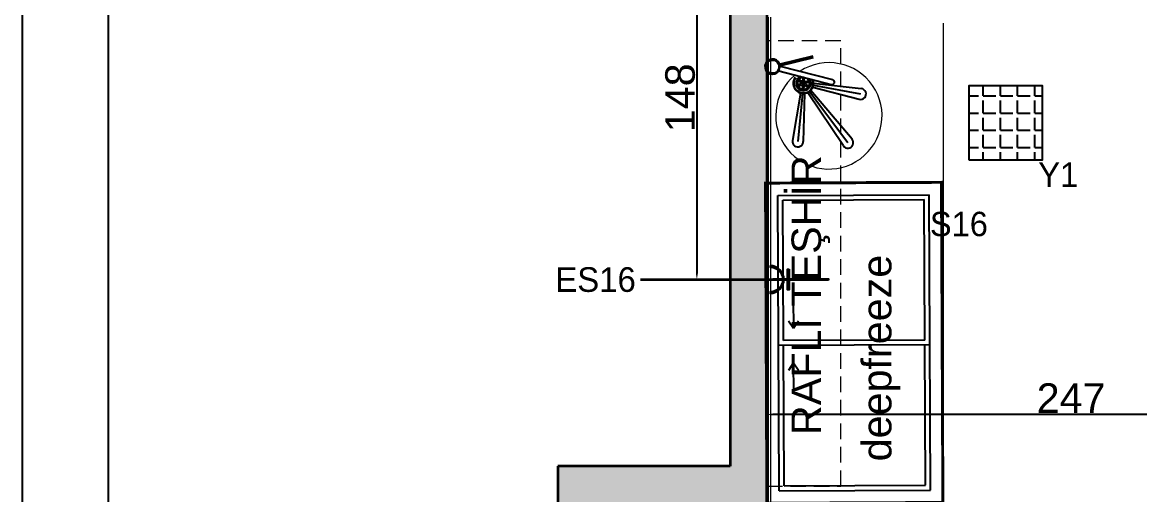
# Model space of a CAD drawing. Header units: millimetres. Extents: x 30084 to 42641, y -1284 to 1636.
# Drawn here: x 34345.4 to 34799.4, y 218.4 to 410.1 of the extents above; entities that cross this region are included whole.
import ezdxf
from ezdxf.enums import TextEntityAlignment as Align

# ---------------------------------------------------------------- set-up
doc = ezdxf.new("R2010")
doc.units = ezdxf.units.MM
doc.linetypes.add('DASHED2', pattern=[9.524999999999995, 6.349999999999998, -3.174999999999998])
doc.layers.add('ELEKTRİK', color=10, linetype='Continuous')
doc.layers.add('S2000-025 Antet', color=7, linetype='Continuous')
for name, color, linetype, lineweight in [('ELK', 1, 'Continuous', 35), ('END.MUTFAK', 135, 'Continuous', 25), ('MAK', 235, 'Continuous', 25), ('no3_ahsap gorunus arka kalın', 43, 'Continuous', 15), ('no3_duvar kaplama', 8, 'Continuous', 0), ('no3_duvar mevcut', 4, 'Continuous', 35), ('no3_paslanmaz gorunus on', 163, 'Continuous', 15), ('no3_yazı tefriş', 152, 'Continuous', 0), ('no3_ölçü sıhhi tesisat', 252, 'Continuous', 0), ('t_mutfak tefris', 203, 'Continuous', 20), ('t_tarama', 252, 'Continuous', 25)]:
    doc.layers.add(name, color=color, linetype=linetype, lineweight=lineweight)
doc.styles.add('20', font='GOTHIC.TTF', dxfattribs={"height": 10})
doc.styles.get("Standard").update_dxf_attribs({"font": 'arial.ttf'})
doc.styles.add('TAKSİM', font='GOTHIC.TTF', dxfattribs={"height": 20})
doc.dimstyles.new('ISO-25', dxfattribs={"dimtxt": 12, "dimasz": 2.5, "dimexe": 1.25, "dimexo": 0.625, "dimtad": 1, "dimdec": 0, "dimtxsty": 'Standard', "dimcen": 2.5, "dimadec": 0, "dimazin": 0, "dimtfac": 1, "dimtdec": 0, "dimtmove": 0, "dimatfit": 3, "dimfxl": 1, "dimarcsym": 0})

# ---------------------------------------------------------------- blocks, each defined once
blk = doc.blocks.new('kkss')
at = {"layer": 't_mutfak tefris'}
blk.add_arc((7028.349712119889, 1395.457275016672), 18.00000000138131, 172.942975978148, 165.9121272625639, dxfattribs=at)
at = {"layer": 't_tarama'}
for p, q in [((7017.004719643902, 1399.990528702337), (7030.063068226616, 1409.687907960623)), ((7017.431907524562, 1399.44968390312), (7031.161781224226, 1408.208397163642)), ((7004.128224231223, 1396.734862307742), (7010.644278803327, 1406.693970597396)), ((7004.558580026776, 1396.453288720225), (7011.074634598881, 1406.412397009879)), ((7004.817839509534, 1396.54428523823), (7020.908412948764, 1405.27243423808)), ((7017.742295497504, 1398.834328811749), (7032.040320942911, 1406.588430987396)), ((7005.635224160553, 1395.037415023869), (7021.725797599782, 1403.76556402372)), ((7013.62716992972, 1397.700965479113), (7012.581664530931, 1397.562671010368)), ((7013.683369789629, 1397.276094857448), (7012.637864390838, 1397.137800388703)), ((7013.826904028888, 1398.184002276372), (7013.184384806279, 1399.020289277178)), ((7014.166752850606, 1398.445108093542), (7013.524233627995, 1399.281395094348)), ((7014.001824877444, 1396.861601654899), (7013.598838701259, 1395.887020185348)), ((7014.397873559065, 1396.697836850404), (7013.994887382884, 1395.723255380853)), ((7014.82216911604, 1397.929544442053), (7014.156204153725, 1397.417883625303)), ((7014.92661144292, 1397.793604913355), (7014.260646480606, 1397.281944096603)), ((7014.684942037579, 1398.513651688253), (7015.087928213761, 1399.488233157804)), ((7014.916062746045, 1396.766380445115), (7015.558581968648, 1395.930093444309)), ((7015.080990719205, 1398.349886883757), (7015.483976895386, 1399.324468353308)), ((7015.255911567758, 1397.027486262284), (7015.898430790367, 1396.191199261479)), ((7015.399445807016, 1397.935393681208), (7016.444951205811, 1398.073688149954)), ((7015.455645666923, 1397.510523059544), (7016.501151065714, 1397.648817528289)), ((7017.731369442862, 1396.349063423442), (7038.772792926626, 1391.482006608359)), ((7017.918255298708, 1397.012445861449), (7039.219498787814, 1393.269903787366)), ((7017.96868880589, 1397.699802423606), (7039.408985601433, 1395.102993309641)), ((7016.044292950766, 1394.524115112356), (7025.015043455202, 1380.956312503907)), ((7016.630254335872, 1394.886953695344), (7026.552275389237, 1381.972698468918)), ((7017.13180918026, 1395.3596537273), (7027.930397053452, 1383.196178394171))]:
    blk.add_line(p, q, dxfattribs=at)
for centre, radius in [((7003.042869436806, 1394.606347238769), 2.228571428742272), ((7014.541407798321, 1397.605744269329), 0.428571428604317)]:
    blk.add_circle(centre, radius, dxfattribs=at)
for centre, radius, start, end in [((7031.161781224226, 1408.208397163642), 1.842857142998562, 298.4718531418995, 126.5982854932544), ((7021.317105274273, 1404.5189991309), 0.857142857208634, 298.4771154400198, 118.4771154400198), ((7014.541407798321, 1397.605744269329), 3.428571428834535, 188.2330633561149, 63.93554893887404), ((7014.541407798321, 1397.605744269329), 3.257142857392809, 188.381013786226, 66.11322767585372), ((7014.541407798321, 1397.605744269329), 2.485714285905038, 180.4198855851567, 81.62199668074845), ((7003.042869436806, 1394.606347238769), 2.571428571625805, 62.54321204791252, 7.693555841068303), ((7003.042869436806, 1394.606347238769), 2.485714285905018, 62.74181402118273, 50.86626911713868), ((7003.042869436806, 1394.606347238769), 2.31428571446335, 65.0172522711149, 48.59083086684744), ((7004.056498265298, 1396.781791238995), 0.0857142857208634, 245.0172522711149, 326.8040415662117), ((7004.630305992701, 1396.406359788972), 0.0857142857208634, 146.8040415662117, 228.5908308668475), ((7003.042869436806, 1394.606347238769), 2.571428571625805, 49.26067503621564, 51.06487109138804), ((7004.776970276984, 1396.619628748947), 0.0857142857208634, 229.2606750362156, 298.4771154400198), ((7014.541407798321, 1397.605744269329), 2.485714285905038, 155.3322341991779, 180.4198855851567), ((7012.570424558951, 1397.647645134701), 0.0857142857208634, 178.7821402382908, 277.5350693189539), ((7014.541407798321, 1397.605744269329), 2.057142857300721, 136.28799839326, 178.7821402382908), ((7012.649104362818, 1397.05282626437), 0.0857142857208634, 97.53506931895394, 196.287998392624), ((7014.541407798321, 1397.605744269329), 2.057142857300721, 196.287998392624, 238.7821402416857), ((7013.116415041934, 1398.968068113744), 0.0857142857208634, 37.53506931787507, 136.28799839326), ((7013.592203392338, 1399.333616257782), 0.0857142857208634, 196.6585445011863, 217.535069317875), ((7013.61592995774, 1397.785939603446), 0.0857142857208634, 277.5350693189539, 348.9820647791299), ((7013.694609761613, 1397.191120733115), 0.0857142857208634, 26.08807385200676, 97.53506931895394), ((7014.541407798321, 1397.605744269329), 0.857142857208634, 146.0880738518753, 168.9820647791299), ((7014.541407798321, 1397.605744269329), 0.857142857208634, 206.0880738520067, 228.9820647826313), ((7013.758934264543, 1398.131781112938), 0.0857142857208634, 326.0880738518753, 37.53506931787507), ((7013.922615141116, 1396.894354615798), 0.0857142857208634, 337.5350693157623, 48.98206478263129), ((7014.541407798321, 1397.605744269329), 2.057142857300721, 76.28799839628982, 103.6839025221971), ((7014.234722614948, 1398.497329256976), 0.0857142857208634, 217.535069317875, 288.982064784302), ((7014.541407798321, 1397.605744269329), 0.857142857208634, 86.08807385575571, 108.9820647843019), ((7014.477083295391, 1396.665083889505), 0.0857142857208634, 86.08807385575571, 157.5350693157624), ((7014.541407798321, 1397.605744269329), 0.857142857208634, 266.0880738557557, 288.982064784302), ((7014.605732301254, 1398.546404649151), 0.0857142857208634, 266.0880738557557, 337.5350693157623), ((7014.848092981698, 1396.714159281681), 0.0857142857208634, 37.53506931787507, 108.9820647843019), ((7015.008718477439, 1399.520986118703), 0.0857142857208634, 337.5350693157623, 76.28799839628982), ((7015.160200455529, 1398.317133922858), 0.0857142857208634, 157.5350693157624, 228.9820647826313), ((7014.541407798321, 1397.605744269329), 0.857142857208634, 26.08807385200676, 48.98206478263129), ((7015.323881332104, 1397.079707425719), 0.0857142857208634, 146.0880738518753, 217.535069317875), ((7014.541407798321, 1397.605744269329), 0.857142857208634, 326.0880738518753, 348.9820647791299), ((7015.388205835035, 1398.020367805542), 0.0857142857208634, 206.0880738520067, 277.5350693189539), ((7015.466885638903, 1397.425548935211), 0.0857142857208634, 97.53506931895394, 168.9820647791299), ((7015.563186631712, 1399.291715392409), 0.0857142857208634, 58.78214024168578, 157.5350693157624), ((7014.541407798321, 1397.605744269329), 2.057142857300721, 16.28799839262402, 58.78214024168578), ((7014.541407798321, 1397.605744269329), 2.057142857300721, 316.2879983932601, 358.7821402382907), ((7016.433711233825, 1398.158662274287), 0.0857142857208634, 277.5350693189539, 16.28799839262402), ((7016.512391037697, 1397.563843403956), 0.0857142857208634, 358.7821402382907, 97.53506931895394), ((7005.676093393105, 1394.962071513151), 0.0857142857208634, 118.4771154400198, 187.6935558410683), ((7013.519628964936, 1395.919773146247), 0.0857142857208634, 238.7821402416857, 337.5350693157623), ((7014.07409711921, 1395.690502419954), 0.0857142857208634, 157.5350693157624, 256.2879983962899), ((7014.541407798321, 1397.605744269329), 2.057142857300721, 256.2879983962899, 298.7821402407756), ((7015.490612204307, 1395.877872280874), 0.0857142857208634, 298.7821402407756, 37.53506931787507), ((7015.966400554713, 1396.243420424912), 0.0857142857208634, 217.535069317875, 316.2879983932601), ((7039.283744673444, 1393.186282944415), 1.842857142998562, 255.9718531446849, 84.0982854956963), ((7026.552275389237, 1381.972698468918), 1.842857142998562, 213.4718531406432, 41.59828549355917)]:
    blk.add_arc(centre, radius, start, end, dxfattribs=at)
blk = doc.blocks.new('A$C1F131366')
at = {"layer": 'END.MUTFAK', "ltscale": 25}
for p, q in [((-33.39417589227378, -54.52590016130853, 4.14634219221e-05), (-33.38799393564114, 16.97409957144191, 4.14634219221e-05)), ((96.60582362182323, -54.53714008245879, 4.14634219221e-05), (96.61200557845586, 16.96285965029346, 4.14634219221e-05)), ((-28.39374360629881, -49.52633248465645, 4.14634219221e-05), (-28.38842625898542, 11.97366728547058, 4.14634219221e-05)), ((-28.38842625898542, 11.97366728547058, 4.14634219221e-05), (91.61157329248087, 11.96329197364139, 4.14634219221e-05)), ((-26.39357069191465, -47.52650541399635, 4.14634219221e-05), (-26.38859918832896, 9.97349437108278, 4.14634219221e-05)), ((-26.38859918832896, 9.97349437108278, 4.14634219221e-05), (30.61140059861646, 9.968566097963047, 4.14634219221e-05)), ((30.61157352048031, 11.96856609048882, 4.14634219221e-05), (30.60625617316691, -49.53143367964004, 4.14634219221e-05)), ((32.61140059115132, 9.968393176099195, 4.14634219221e-05), (32.60642908756563, -47.53160660897992, 4.14634219221e-05)), ((32.61140059115132, 9.968393176099195, 4.14634219221e-05), (89.61140037809673, 9.963464902979467, 4.14634219221e-05)), ((89.60642887451107, -47.53653488209964, 4.14634219221e-05), (89.61140037809673, 9.963464902979467, 4.14634219221e-05)), ((91.6062559451675, -49.53670779648746, 4.14634219221e-05), (91.61157329248087, 11.96329197364139, 4.14634219221e-05)), ((11.62562786889612, -43.44389306759332, 4.14634219221e-05), (23.62562782404712, -43.44493059877641, 4.14634219221e-05)), ((20.62545491338824, -45.44467120850458, 4.14634219221e-05), (23.62562782404712, -43.44493059877641, 4.14634219221e-05)), ((23.62562782404712, -43.44493059877641, 4.14634219221e-05), (20.62580075711594, -41.44467122345486, 4.14634219221e-05)), ((37.62562777171843, -43.44614105182336, 4.14634219221e-05), (40.62580068236274, -41.44640044209336, 4.14634219221e-05)), ((49.62562772685487, -43.44717858300645, 4.14634219221e-05), (37.62562777171843, -43.44614105182336, 4.14634219221e-05)), ((40.62545483863504, -45.44640042714307, 4.14634219221e-05), (37.62562777171843, -43.44614105182336, 4.14634219221e-05)), ((-26.39357069191465, -47.52650541399635, 4.14634219221e-05), (30.60642909503076, -47.53143368711607, 4.14634219221e-05)), ((32.60642908756563, -47.53160660897992, 4.14634219221e-05), (89.60642887451107, -47.53653488209964, 4.14634219221e-05))]:
    blk.add_line(p, q, dxfattribs=at)
at = {"layer": 'END.MUTFAK', "ltscale": 25, "const_width": 1.199999999999999, "elevation": 4.14634219221e-05}
blk.add_lwpolyline([(-33.38799393564114, 16.97409957144191), (96.60582362182323, 16.97409957144191), (96.60582362182323, -54.53714008245879), (-33.38799393564114, -54.53714008245879)], close=True, dxfattribs=at)
at = {"layer": 'MAK'}
for p, q in [((-33.38799393564114, 16.97409957144191, 4.14634219221e-05), (96.61200557845586, 16.96285965029346, 4.14634219221e-05)), ((-28.39374360629881, -49.52633248465645, 4.14634219221e-05), (91.6062559451675, -49.53670779648746, 4.14634219221e-05))]:
    blk.add_line(p, q, dxfattribs=at)
blk = doc.blocks.new('girişkat duvarlarım')
at = {"layer": 'no3_duvar kaplama'}
h = blk.add_hatch(color=251, dxfattribs=at)
h.dxf.hatch_style = 1
h.paths.add_polyline_path([(35924.39144437919, 339.7695345620627), (35853.39144437919, 339.7695345620627), (35853.39144437919, 536.0155063898128), (36055.39144437919, 536.0155063898128), (36055.39144437919, 424.7695345620627), (35946.39144437919, 424.7695345620627), (35946.39144437918, 497.7695345620627), (35853.39144437917, 497.7695345620627), (35853.39144437919, 414.7695345620627), (35863.39144437919, 414.7695345620632), (35863.39144437919, 487.7906673620637), (35936.39144437919, 487.7695345620627), (35936.39144437919, 414.7695345620632), (36055.39144437919, 414.7695345620627), (36065.39144437919, 414.7695345620627), (36065.39144437917, 546.0155063898128), (35856.78306343341, 546.0155063898128), (35856.78306343341, 913.0155063898128), (36572.78306343341, 913.0155063898128), (36572.78306343342, 561.0155063898123), (36591.17468248763, 561.0155063898123), (36591.17468248762, 931.4071254440278), (35838.39144437919, 931.4071254440278), (35838.39144437919, 324.7695345620627), (35909.39144437919, 324.7695345620627), (35909.39144437919, -127.9844936101872), (35839.39144437919, -127.9844936101872), (35839.39144437919, -223.9844936101872), (35729.39144437919, -223.9844936101872), (35729.39144437919, -537.9844936101849), (35740.39144437919, -537.9844936101849), (35740.39144437919, -238.9844936101872), (35854.39144437919, -238.9844936101872), (35854.39144437919, -142.9844936101872), (35924.39144437919, -142.9844936101872)])
for points in [[(35924.89219254141, 54.3613022864493), (35924.89219254141, -143.4844936101873), (35854.89144437919, -143.4844936101873), (35854.89144437919, -239.4844936101873), (35740.89144437919, -239.4844936101873), (35740.89144437919, -537.4844936101849), (35765.89144437919, -537.4844936101849), (35765.89144437919, -568.0524516421823)], [(35925.89219254141, 54.3613022864493), (35925.89219254141, -144.4844936101873), (35855.89144437919, -144.4844936101873), (35855.89144437919, -240.4844936101873), (35741.89144437919, -240.4844936101873), (35741.89144437919, -536.4844936101849), (35766.89144437919, -536.4844936101849), (35766.89144437919, -568.0524516421823)]]:
    blk.add_lwpolyline(points, dxfattribs=at)
at = {"layer": 'no3_duvar mevcut'}
for p, q in [((35924.39144437919, 339.7695345620627), (35924.39144437919, -142.9844936101873)), ((35909.39144437919, 324.7695345620627), (35909.39144437919, -127.9844936101873)), ((35909.39144437919, -127.9844936101873), (35839.39144437919, -127.9844936101873)), ((35839.39144437919, -127.9844936101873), (35839.39144437919, -223.9844936101873))]:
    blk.add_line(p, q, dxfattribs=at)
blk = doc.blocks.new('A$C50025146')
at = {"layer": 'ELEKTRİK'}
for points in [[(16.0258407970905, 9.846670621633166), (16.5885051934838, 9.846670621633166), (16.5885051934838, 1.406704675742731), (16.0258407970905, 1.406704675742731)], [(6.940050297998823e-05, 5.345355450490388), (6.940050297998823e-05, 5.908019846885509), (22.50664525620232, 5.908019846885509), (22.50664525620232, 5.345355450490388)]]:
    blk.add_hatch(color=256, dxfattribs=at).paths.add_polyline_path(points)
h = blk.add_hatch(color=256, dxfattribs=at)
edge = h.paths.add_edge_path()
edge.add_line((23.70435837441619, 11.25333161261187), (23.70435837441619, 10.69066721622039))
edge.add_ellipse((23.70435837441619, 5.626687648689767), major_axis=(3.580774291992597, -3.580774291992606), ratio=0.9999999999999413, start_angle=134.9999999999983, end_angle=314.9999999999983)
edge.add_line((23.70435837441619, 0.5627080811555061), (23.70435837441619, 4.368476402305532e-05))
edge.add_ellipse((23.70435837441619, 5.626687648689767), major_axis=(3.978638102213783, 3.978638102213774), ratio=0.9999999999999128, start_angle=45.0000000000025, end_angle=225.0000000000025, ccw=False)
for points, elevation in [([(16.0258407970905, 1.406704675742731), (16.0258407970905, 9.846670621633166), (16.5885051934838, 9.846670621633166), (16.5885051934838, 1.406704675742731)], 4.791194770819646e-08), ([(6.940050297998823e-05, 5.908019846885509), (22.50664525620232, 5.908019846885509), (22.50664525620232, 5.345355450490388), (6.940050297998823e-05, 5.345355450490388)], 4.794507297291503e-08)]:
    blk.add_lwpolyline(points, close=True, dxfattribs=dict(at, elevation=elevation))
at = {"layer": 'ELEKTRİK', "elevation": 4.798666618537076e-08}
blk.add_lwpolyline([(23.70435837441437, 4.368476402305532e-05), (23.70435837441619, 0.5627080811555061, -0.9999999999999944), (23.70435837441619, 10.69066721622039), (23.70435837441619, 11.25333161261187, 0.9999999999999944)], format="xyb", close=True, dxfattribs=at)
blk = doc.blocks.new('*D129')
at = {"layer": 'Defpoints', "color": 0, "transparency": 16777216}
for p in [(34626.59913346954, 453.2849446561765, -2.554702877087681e-05), (34619.4662957445, 305.7471518945774), (34626.59913346954, 305.7471518945774, -2.554702877087681e-05)]:
    blk.add_point(p, dxfattribs=at)
at = {"layer": 'no3_duvar mevcut', "color": 0, "linetype": 'Continuous', "lineweight": -2, "transparency": 16777216}
for p, q in [((34623.46629574447, 453.2849446561765), (34618.2162957445, 453.2849446561765)), ((34623.46629574447, 305.7471518945774), (34618.2162957445, 305.7471518945774))]:
    blk.add_line(p, q, dxfattribs=at)
at = {"layer": 'no3_duvar mevcut', "color": 0, "lineweight": -2, "transparency": 16777216}
blk.add_line((34619.4662957445, 450.7849446561765), (34619.4662957445, 308.2471518945774), dxfattribs=at)
at = {"layer": 'no3_duvar mevcut', "color": 0, "transparency": 16777216}
for points in [[(34619.04962907783, 450.7849446561765), (34619.88296241116, 450.7849446561765), (34619.4662957445, 453.2849446561765)], [(34619.04962907783, 308.2471518945774), (34619.88296241116, 308.2471518945774), (34619.4662957445, 305.7471518945774)]]:
    blk.add_solid(points, dxfattribs=at)
at = {"layer": 'no3_duvar mevcut', "color": 0, "transparency": 16777216, "insert": (34612.71441989184, 379.5160482753826), "char_height": 12, "attachment_point": 5, "rotation": 90}
blk.add_mtext('148', dxfattribs=at)
blk = doc.blocks.new('*D144')
at = {"layer": 'Defpoints', "color": 0, "transparency": 16777216}
for p in [(34647.94838356592, 312.2750059586442, 2.973980183627173e-07), (34895.1749733327, 308.6667255259318), (34647.94838356592, 250.9601749830773)]:
    blk.add_point(p, dxfattribs=at)
at = {"layer": 'no3_duvar mevcut', "color": 0, "linetype": 'Continuous', "lineweight": -2, "transparency": 16777216}
for p, q in [((34647.94838356592, 254.9601749830773), (34647.94838356592, 249.7101749830773)), ((34895.1749733327, 254.9601749830773), (34895.1749733327, 249.7101749830773))]:
    blk.add_line(p, q, dxfattribs=at)
at = {"layer": 'no3_duvar mevcut', "color": 0, "lineweight": -2, "transparency": 16777216}
blk.add_line((34892.6749733327, 250.9601749830773), (34650.44838356592, 250.9601749830773), dxfattribs=at)
at = {"layer": 'no3_duvar mevcut', "color": 0, "transparency": 16777216}
for points in [[(34650.44838356592, 251.376841649744), (34650.44838356592, 250.5435083164107), (34647.94838356592, 250.9601749830773)], [(34892.6749733327, 251.376841649744), (34892.6749733327, 250.5435083164107), (34895.1749733327, 250.9601749830773)]]:
    blk.add_solid(points, dxfattribs=at)
at = {"layer": 'no3_duvar mevcut', "color": 0, "transparency": 16777216, "insert": (34771.56167844931, 257.6097315997212), "char_height": 12, "attachment_point": 5}
blk.add_mtext('247', dxfattribs=at)

msp = doc.modelspace()

# ---------------------------------------------------------------- hatches: boundary and pattern name
h = msp.add_hatch()
h.set_pattern_fill('ANGLE', color=256)
h.set_pattern_definition([(0, (26738.01742154608, 3209.226508902985), (0, 6.985), [5.08, -1.905]), (90, (26738.01742154608, 3209.226508902985), (-6.985, 4e-16), [5.08, -1.905])])
h.paths.add_polyline_path([(34759.99512098814, 384.3907187509205), (34729.99512098814, 384.3907187509205), (34729.99512098814, 354.3907187509205), (34759.99512098814, 354.3907187509205)])

# ---------------------------------------------------------------- linework, layer by layer
for points in [[(34380.36864931243, 1606.94695687476), (38370.15864411213, 1606.94695687476), (38370.15864411213, -1259.388998768335), (34380.36864931243, -1259.388998768335)], [(34729.99512098814, 354.3907187509205), (34759.99512098814, 354.3907187509205), (34759.99512098814, 384.3907187509205), (34729.99512098814, 384.3907187509205)]]:
    msp.add_lwpolyline(points, close=True)
at = {"layer": 'ELK', "color": 1}
msp.add_line((34596.60150435233, 305.7471518945702, -2.554701184440223e-05), (34656.59676258676, 305.7471518945847, -2.55470456973514e-05), dxfattribs=at)
at = {"layer": 'no3_ahsap gorunus arka kalın', "linetype": 'DASHED2', "elevation": 2.973980183627173e-07}
msp.add_lwpolyline([(34677.94875975372, 402.648436900751), (34647.94875975372, 402.648436900751), (34647.94800737812, 221.9015750165373), (34677.94962171941, 221.9015750165374)], close=True, dxfattribs=at)
at = {"layer": 'no3_paslanmaz gorunus on'}
msp.add_line((34719.76452078739, 153.7946050314933), (34719.76452078737, 409.84957874611), dxfattribs=at)
at = {"layer": 'S2000-025 Antet'}
msp.add_lwpolyline([(34345.36868178991, 1635.966001232112), (38380.15868178989, 1635.966001232112), (38380.15868178989, -1284.388998768335), (34345.36868178991, -1284.388998768335)], close=True, dxfattribs=at)

# ---------------------------------------------------------------- block references
at = {"layer": 'ELEKTRİK', "rotation": 180.000000000004}
msp.add_blockref('A$C50025146', (34672.95480967936, 311.3738395432545, -2.55949907703243e-05), dxfattribs=at)
at = {"layer": 'END.MUTFAK', "ltscale": 25, "xscale": -1, "rotation": 270.2519471338132}
msp.add_blockref('A$C1F131366', (34702.33780340076, 248.5290619288158, -4.14634219221e-05), dxfattribs=at)
at = {"layer": 'no3_duvar mevcut'}
msp.add_blockref('girişkat duvarlarım', (-1276.443437001075, 357.8860686267246), dxfattribs=at)
at = {"layer": 'no3_ölçü sıhhi tesisat', "xscale": 1.2, "yscale": 1.2, "zscale": 1.2, "rotation": 316.9897112494927}
msp.add_blockref('kkss', (27363.64791153618, 4900.801571261515, 2.973980199443483e-07), dxfattribs=at)

# ---------------------------------------------------------------- texts
at = {"style": 'TAKSİM'}
for s, p in [('Y1', (34758.22718728232, 343.3627661913845, -0.0008573750589092)), ('S16', (34714.18593796589, 323.3424549989281, -0.0008635203109835583))]:
    msp.add_text(s, height=9.9, dxfattribs=at).set_placement(p)
at = {"layer": 'ELK', "color": 1, "style": '20'}
msp.add_text('ES16', height=10, dxfattribs=at).set_placement((34578.31148586895, 300.7271240025755, -2.55469959659857e-05), align=Align.CENTER)
at = {"layer": 'no3_yazı tefriş', "extrusion": (-2.56536082521023e-07, 1.388080971656575e-07, 0.9999999999999576), "char_height": 12, "attachment_point": 4, "text_direction": (1.929128198975331e-15, 0.9999999999999905, -1.388080971656615e-07)}
for s, insert, width in [('RAFLI TEŞHİR', (34665.79915372741, 242.5837805743225, 9.631566756884411e-06), 221.1189837002236), ('deepfreeze', (34694.35137595843, 231.9184705220076, 1.616453787626421e-05), 102.1035243673756)]:
    msp.add_mtext(s, dxfattribs=dict(at, insert=insert, width=width))

# ---------------------------------------------------------------- dimensions: what is measured, and where the dimension line sits
at = {"layer": 'no3_duvar mevcut'}
dim = msp.add_linear_dim(base=(34619.4662957445, 305.7471518945774), p1=(34626.59913346954, 453.2849446561765, -2.554702877087681e-05), p2=(34626.59913346954, 305.7471518945774, -2.554702877087681e-05), angle=90, dimstyle='ISO-25', override={"dimtmove": 1, "dimfxl": 4, "dimfxlon": 1}, dxfattribs=at)
dim.commit()
dim.dimension.update_dxf_attribs({"geometry": '*D129', "text_midpoint": (34612.71441989184, 379.5160482753826)})
dim = msp.add_linear_dim(base=(34647.94838356592, 250.9601749830773), p1=(34895.1749733327, 308.6667255259318), p2=(34647.94838356592, 312.2750059586442, 2.973980183627173e-07), dimstyle='ISO-25', override={"dimfxl": 4, "dimfxlon": 1}, dxfattribs=at)
dim.commit()
dim.dimension.update_dxf_attribs({"geometry": '*D144', "text_midpoint": (34771.56167844931, 257.6097315997212)})

doc.saveas('drawing.dxf')
